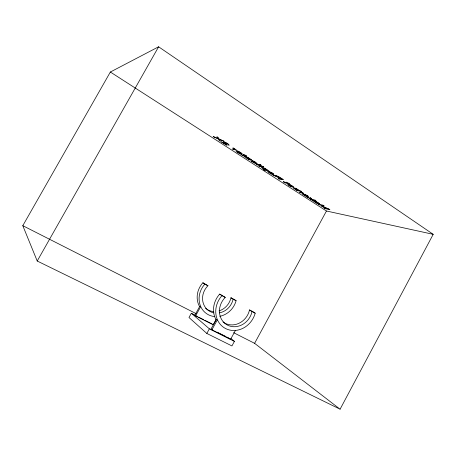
<?xml version="1.0" encoding="UTF-8"?>
<svg xmlns="http://www.w3.org/2000/svg" width="456" height="456" viewBox="0 0 456 456"><rect width="100%" height="100%" fill="white"/><g stroke="black" fill="none" stroke-linecap="round" stroke-linejoin="round"><path stroke-width="0.68" d="M219.781 316.299A20.212 18.303 -57.1 0 0 236.105 300.726L230.941 297.814A16.433 14.905 -57 0 1 219.011 310.906M230.981 297.625L233.124 299.25A16.581 15.014 -57.1 0 1 219.496 312.862M249.529 309.835L252.014 311.699A17.869 15.949 -57.7 0 1 227.305 325.031A17.869 15.949 -57.7 0 1 225.247 297.409L221.981 295.642L221.291 296.434A21.78 19.443 -57.7 0 0 225.794 328.662A21.78 19.443 -57.7 0 0 255.183 313.261L252.658 311.482L249.489 310.034A17.693 15.829 -57.6 0 1 223.081 321.993M340.085 409.203L433.2 234.327L158.614 46.797L110.352 72.025L22.8 225.68L37.221 261.02L340.085 409.203L254.59 343.322L233.632 332.686M254.59 343.322L326.462 211.008L433.2 234.327M211.886 329.83L217.181 320.163L216.281 319.451L211.008 329.084L211.886 329.83L230.628 339.23L235.507 330.286M231.129 338.66L234.418 341.373L231.933 345.933L206.83 333.45L188.983 317.518L191.326 313.266L195.744 315.501M206.83 333.45L209.367 328.816L191.326 313.266M195.607 315.894L200.532 306.934L199.756 306.318L194.849 315.244L195.607 315.894L213.22 324.797L216.127 319.491M37.221 261.02L158.614 46.797M225.275 297.38L219.695 294.097L219.011 294.884A21.569 19.294 -57.6 0 0 216.058 319.741M213.887 312.873A16.581 15.014 -57.1 0 1 202.909 301.918A16.581 15.014 -57.1 0 1 207.936 285.758L202.903 282.766L202.264 283.489A20.03 18.172 -57 0 0 199.585 306.614M207.964 285.735L204.869 284.094L204.225 284.829A20.212 18.303 -57.1 0 0 200.064 304.916A20.212 18.303 -57.1 0 0 214.873 316.589M211.008 329.084L212.257 329.705M217.238 332.207L225.954 336.579M227.196 337.206L230.628 339.23M209.367 328.816L234.418 341.373M194.849 315.244L197.357 316.515M198.611 317.148L203.632 319.69M204.886 320.323L211.783 323.811M22.8 225.68L196.165 313.671M252.054 311.494L255.206 313.158M233.158 299.056L236.128 300.629M110.352 72.025L326.462 211.008M202.903 282.766L204.869 284.094M219.695 294.097L221.981 295.642M212.41 324.13L213.22 324.797M213.431 311.516A16.433 14.905 -57 0 1 205.576 308.273M293.276 187.855L297.021 190.597L301.655 191.4C298.714 190.882 296.474 187.672 293.276 187.855M307.657 196.211L304.386 194.433L307.657 196.211M226.182 144.535L221.325 141.827L226.883 145.407L227.202 145.014L224.791 142.66L227.196 143.623L229.043 145.361C229.59 143.589 219.125 139.046 226.182 144.535M302.294 192.603L303.742 193.35L300.367 192.751L299.461 192.164C304.847 194.074 297.711 189.428 302.294 192.603M261.721 167.466L262.685 168.515L265.158 169.888L263.608 169.7L264.56 170.316L268.846 170.835L264.685 168.218L261.721 167.466M319.576 203.718L315.826 201.695L318.288 203.627L316.738 203.222L312.029 200.269L316.15 201.489L319.576 203.718M266.823 169.883C261.921 169.911 261.841 165.819 266.823 169.883M242.073 153.883C237.103 154.196 231.637 146.883 240.939 152.777A3.107 0.541 29.2 0 1 241.976 153.683L242.073 153.883M246.479 157.542C248.064 159.497 251.302 160.267 247.032 157.559L246.479 157.542M240.962 153.216C237.411 153.7 234.675 149.095 240.369 152.652A1.721 0.302 29.2 0 1 240.962 153.216M267.815 171.37C273.207 176.848 278.069 174.511 268.242 171.336L272.403 174.021L270.163 173.109L267.815 171.37M294.314 188.408C298.594 192.227 300.196 189.422 294.314 188.408M257.104 163.573L254.79 163.202L251.393 161.162A2.548 0.439 28.9 0 1 250.977 160.637C252.926 162.61 260.53 165.026 252.111 160.58L255.069 161.891L257.104 163.573M275.988 175.617L276.325 176.181C267.461 173.195 278.508 176.877 280.03 178.712L278.16 178.444L279.192 179.111L283.603 179.749L278.405 176.466L275.988 175.617M302.51 193.732L302.522 194.017C308.598 198.958 312.052 196.735 303.001 193.754L306.945 196.297L304.676 195.345L302.51 193.732M293.778 187.245C288.192 186.92 283.877 180.661 292.877 186.304A2.992 0.502 28.2 0 1 293.738 187.085L293.778 187.245M251.467 159.851L247.494 157.616L250.458 159.965L249.09 159.629L243.909 156.385L247.602 157.246L251.467 159.851M292.723 186.618C286.978 185.905 287.958 182.617 292.723 186.618M314.606 201.461L317.216 203.068L314.606 201.461M277.111 176.29L280.525 178.78L282.042 178.997L277.111 176.29M234.247 149.038L232.475 149.009L233.478 149.653L236.276 149.802L232.896 147.886L234.247 149.038M323.133 205.622L321.092 206.106L328.229 208.911L324.073 208.021L324.991 208.614L329.91 209.663L328.514 208.762L322.306 206.562L324.381 206.089L322.99 205.189L318.145 204.208L319.069 204.801L323.133 205.622M273.036 174.021L269.638 172.02L271.702 172.881L273.036 174.021M241.19 154.407L240.814 154.385L242.638 155.485L246.445 156.362L245.641 155.844L246.457 155.906L245.448 155.251L243.681 154.578L243.282 154.555L244.234 155.165L242.176 154.989L241.19 154.407M259.19 164.599L256.198 164.291L257.184 164.929L260.182 165.237L259.19 164.599M260.336 164.719L259.755 164.656L261.334 165.357L260.336 164.719M262.798 166.309L258.632 165.864L259.595 166.486L263.779 166.936L262.798 166.309M283.746 181.836L283.324 181.773L285.45 182.964L288.699 183.859L289.15 183.933L288.397 183.449L289.321 183.591L286.562 182.263L286.111 182.195L287.001 182.765L283.746 181.836M311.63 199.426L310.337 199.175L311.192 199.728L315.962 200.651L315.102 200.093L312.32 199.557L310.337 197.608L311.089 198.685L306.791 196.889L311.63 199.426M218.367 138.977L213.197 136.589L218.008 138.51L216.936 136.68L218.31 137.569L219.062 138.949L224.067 141.286L219.433 139.428L220.567 141.337L219.205 140.459L218.367 138.977"/></g></svg>
